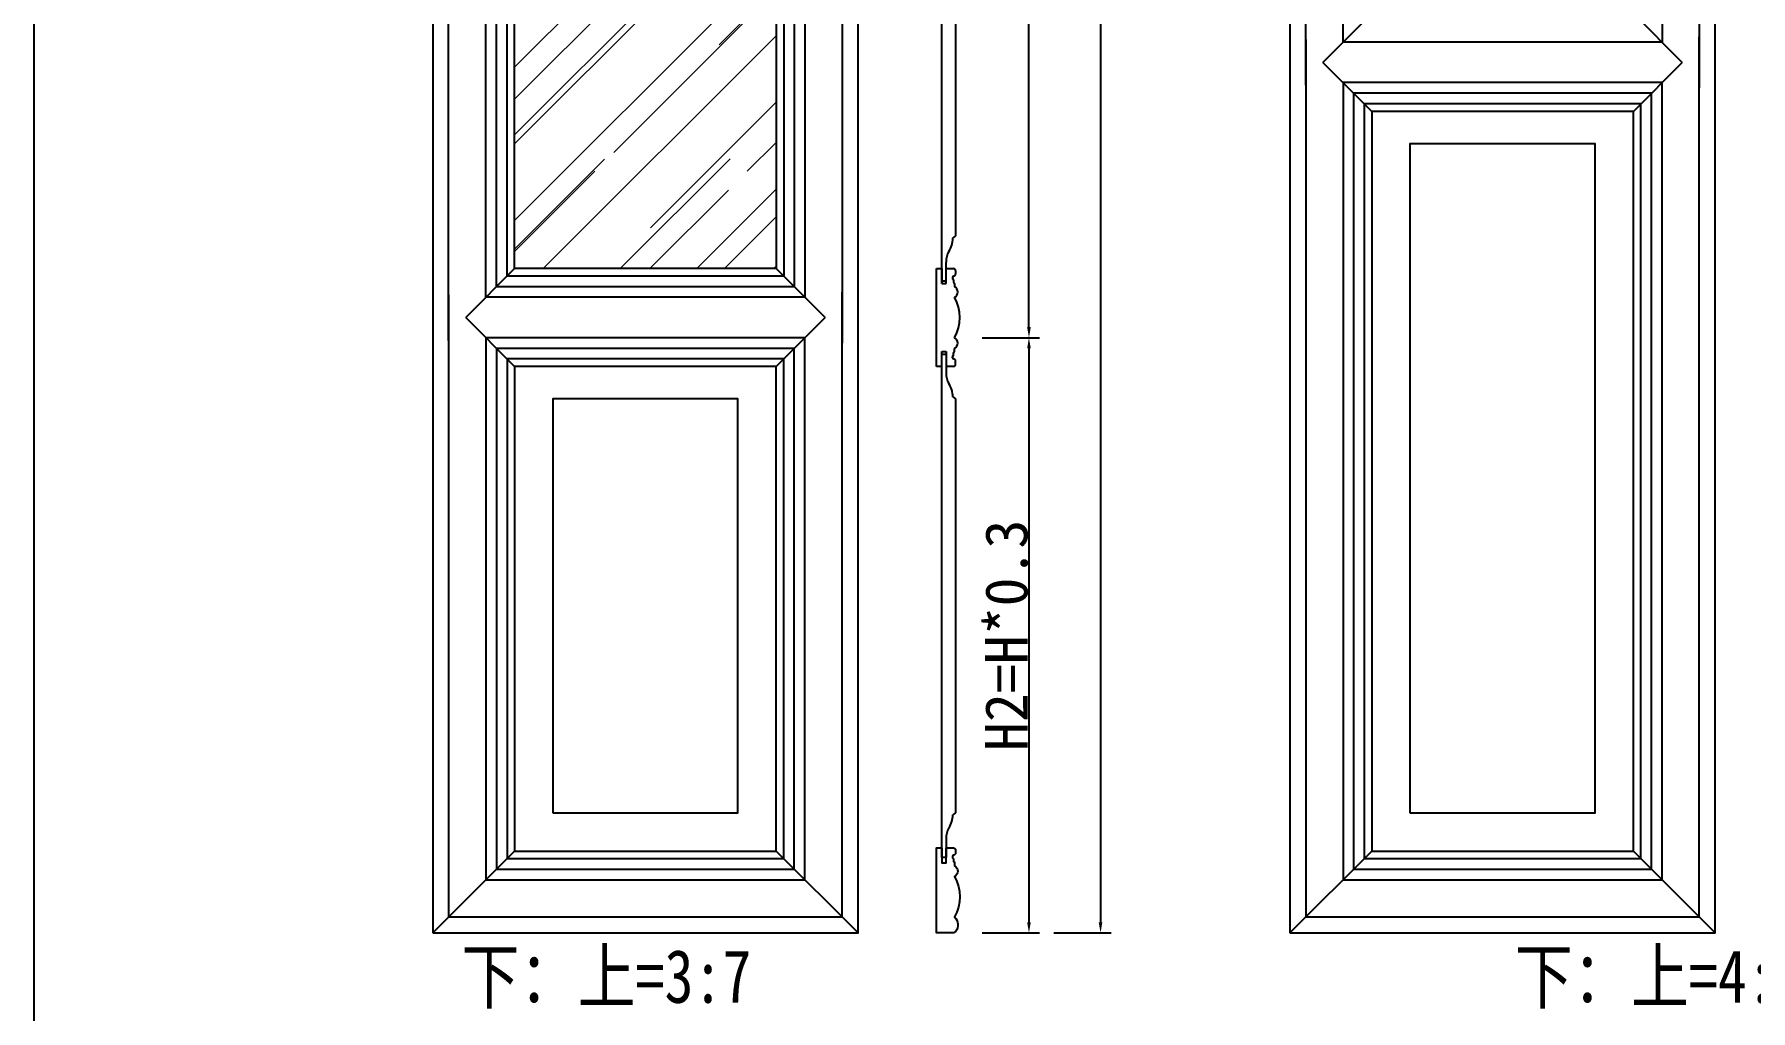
# Model space of a CAD drawing. Header units: millimetres. Extents: x 85186 to 129000, y -77269 to -36327.
# Drawn here: x 96758 to 98372, y -59946 to -59028 of the extents above; entities that cross this region are included whole.
import ezdxf

# ---------------------------------------------------------------- set-up
doc = ezdxf.new("R2010")
doc.units = ezdxf.units.MM
doc.layers.add('主色线', color=29, linetype='Continuous', lineweight=5)
doc.styles.get("Standard").update_dxf_attribs({"font": 'SimSun.ttf'})
doc.styles.add('ZB_宋体', font='SimSun.ttf')
doc.styles.add('宋体', font='SimSun.ttf', dxfattribs={"width": 0.8})
doc.dimstyles.new('客来福标注小', dxfattribs={"dimscale": 20, "dimtxt": 2, "dimasz": 0.5, "dimexe": 0.5, "dimexo": 0, "dimgap": 0.05, "dimtad": 1, "dimdec": 0, "dimzin": 0, "dimdsep": 46, "dimtxsty": 'Standard', "dimcen": 0, "dimclrd": 256, "dimclre": 256, "dimclrt": 256, "dimadec": 0, "dimazin": 0, "dimtfac": 1, "dimtdec": 0, "dimtofl": 0, "dimtmove": 1, "dimatfit": 3, "dimfxl": 2.2, "dimfxlon": 1, "dimtolj": 1, "dimtzin": 0, "dimarcsym": 0})

# ---------------------------------------------------------------- blocks, each defined once
blk = doc.blocks.new('*D3097')
at = {"lineweight": -2, "transparency": 16777216}
for p, q in [((97717, -57873.1), (97771, -57873.1)), ((97761, -57883.1), (97761, -59863.1)), ((97717, -59873.1), (97771, -59873.1))]:
    blk.add_line(p, q, dxfattribs=at)
at = {"transparency": 16777216}
for points in [[(97759.3, -57883.1), (97762.7, -57883.1), (97761, -57873.1)], [(97759.3, -59863.1), (97762.7, -59863.1), (97761, -59873.1)]]:
    blk.add_solid(points, dxfattribs=at)
at = {"layer": 'Defpoints', "color": 0, "transparency": 16777216}
for p in [(97650.5, -57873.1), (97650.5, -59873.1), (97761, -59873.1)]:
    blk.add_point(p, dxfattribs=at)
at = {"transparency": 16777216, "insert": (97740, -58873.1), "char_height": 40, "attachment_point": 5, "rotation": 90, "style": 'ZB_宋体'}
blk.add_mtext('\\A1;H', dxfattribs=at)
blk = doc.blocks.new('*D3098')
at = {"lineweight": -2, "transparency": 16777216}
for p, q in [((97649.7, -59313.1), (97703.7, -59313.1)), ((97693.7, -59323.1), (97693.7, -59863.1)), ((97649.7, -59873.1), (97703.7, -59873.1))]:
    blk.add_line(p, q, dxfattribs=at)
at = {"transparency": 16777216}
for points in [[(97692, -59323.1), (97695.4, -59323.1), (97693.7, -59313.1)], [(97692, -59863.1), (97695.4, -59863.1), (97693.7, -59873.1)]]:
    blk.add_solid(points, dxfattribs=at)
at = {"layer": 'Defpoints', "color": 0, "transparency": 16777216}
for p in [(97483, -59313.1), (97623.2, -59873.1), (97693.7, -59873.1)]:
    blk.add_point(p, dxfattribs=at)
at = {"transparency": 16777216, "insert": (97672.7, -59593.1), "char_height": 40, "attachment_point": 5, "rotation": 90, "style": 'ZB_宋体'}
blk.add_mtext('\\A1;H2=H*0.3', dxfattribs=at)
blk = doc.blocks.new('*D3099')
at = {"lineweight": -2, "transparency": 16777216}
for p, q in [((97649.7, -57873.1), (97703.7, -57873.1)), ((97693.7, -59303.1), (97693.7, -57883.1)), ((97649.7, -59313.1), (97703.7, -59313.1))]:
    blk.add_line(p, q, dxfattribs=at)
at = {"transparency": 16777216}
for points in [[(97692, -57883.1), (97695.4, -57883.1), (97693.7, -57873.1)], [(97692, -59303.1), (97695.4, -59303.1), (97693.7, -59313.1)]]:
    blk.add_solid(points, dxfattribs=at)
at = {"layer": 'Defpoints', "color": 0, "transparency": 16777216}
for p in [(97563.2, -57873.1), (97693.7, -57873.1), (97483, -59313.1)]:
    blk.add_point(p, dxfattribs=at)
at = {"transparency": 16777216, "insert": (97672.7, -58593.1), "char_height": 40, "attachment_point": 5, "rotation": 90, "style": 'ZB_宋体'}
blk.add_mtext('\\A1;H1=H*0.7', dxfattribs=at)

msp = doc.modelspace()

# ---------------------------------------------------------------- hatches: boundary and pattern name
at = {"layer": '主色线'}
h = msp.add_hatch(dxfattribs=at)
h.set_pattern_fill('AR-RROOF', color=4, scale=3, angle=45, style=0)
h.set_pattern_definition([(45, (-31503.9, -110031), (64.657844, 172.420918), [1143, -152.4, 381, -76.2]), (45, (-31459.18, -109932.4), (-125.54398, 17.78091), [228.6, -25.146, 457.2, -57.15]), (45, (-31522.756, -109958.26), (244.083361, 316.28462), [609.6, -106.68, 304.8, -76.2])])
h.paths.add_polyline_path([(97210.043, -57953.054), (97456.043, -57953.054), (97456.043, -59248.054), (97210.043, -59248.054)])

# ---------------------------------------------------------------- linework, layer by layer
for p, q in [((97148.043, -59315.555), (97148.043, -57888.054)), ((97518.043, -57888.054), (97518.043, -59318.057)), ((97953.993, -59075.555), (97953.993, -57888.054)), ((98323.993, -57888.054), (98323.993, -59078.057)), ((97611.735, -59262.054), (97611.735, -57944.054)), ((97624.735, -57986.049), (97624.735, -59217.56)), ((97953.993, -59032.553), (97953.993, -59858.054)), ((98323.993, -59858.054), (98323.993, -59030.051)), ((97622.235, -59219.435), (97624.735, -59217.56)), ((97615.735, -59259.555), (97615.735, -59241.863)), ((97606.735, -59340.054), (97606.735, -59248.054)), ((97606.735, -59248.054), (97611.735, -59248.054)), ((97611.735, -59248.054), (97611.735, -59262.054)), ((97611.735, -59259.555), (97615.735, -59259.555)), ((97615.735, -59262.054), (97615.735, -59248.054)), ((97615.735, -59248.054), (97622.735, -59248.054)), ((97621.735, -59256.054), (97621.735, -59257.054)), ((97622.735, -59258.786), (97622.735, -59261.054)), ((97622.735, -59261.054), (97622.735, -59261.054)), ((97624.735, -59250.054), (97624.735, -59253.054)), ((97148.043, -59272.553), (97148.043, -59858.054)), ((97518.043, -59858.054), (97518.043, -59270.051)), ((97611.735, -59262.054), (97615.735, -59262.054)), ((97623.735, -59262.054), (97623.735, -59265.054)), ((97623.735, -59326.054), (97623.735, -59323.054)), ((97611.735, -59340.054), (97606.735, -59340.054)), ((97611.735, -59340.054), (97606.735, -59340.054)), ((97611.735, -59802.054), (97611.735, -59326.054)), ((97611.735, -59340.054), (97611.735, -59326.054)), ((97611.735, -59326.054), (97615.735, -59326.054)), ((97611.735, -59328.553), (97615.735, -59328.553)), ((97615.735, -59326.054), (97615.735, -59340.054)), ((97615.735, -59328.553), (97615.735, -59346.245)), ((97621.029, -59340.054), (97615.735, -59340.054)), ((97622.735, -59340.054), (97615.735, -59340.054)), ((97621.735, -59332.054), (97621.735, -59331.054)), ((97622.735, -59329.322), (97622.735, -59327.054)), ((97622.735, -59327.054), (97622.735, -59327.054)), ((97624.735, -59338.054), (97624.735, -59335.054)), ((97622.235, -59368.673), (97624.735, -59370.548)), ((97624.735, -59370.548), (97624.735, -59760.059)), ((97624.735, -59760.059), (97622.235, -59761.934)), ((97615.735, -59784.362), (97615.735, -59802.054)), ((97615.735, -59802.054), (97611.735, -59802.054)), ((97148.043, -59858.054), (97518.043, -59858.054)), ((97953.993, -59858.054), (98323.993, -59858.054))]:
    msp.add_line(p, q)
at = {"color": 0}
msp.add_lwpolyline([(96758.453, -57733.629), (99775.552, -57733.629), (99775.552, -60622.323), (96758.453, -60622.323)], close=True, dxfattribs=at)
at = {"color": 2}
for points in [[(97133.043, -59873.054), (97533.043, -59873.054), (97533.043, -57873.054), (97133.043, -57873.054)], [(97938.993, -59873.054), (98338.993, -59873.054), (98338.993, -57873.054), (97938.993, -57873.054)]]:
    msp.add_lwpolyline(points, close=True, dxfattribs=at)
for points in [[(97133.043, -59873.054), (97533.043, -59873.054), (97533.043, -57873.054), (97133.043, -57873.054)], [(97938.993, -59873.054), (98338.993, -59873.054), (98338.993, -57873.054), (97938.993, -57873.054)], [(97183.043, -57923.054), (97483.043, -57923.054), (97483.043, -59275.054), (97183.043, -59275.054)], [(97193.043, -57933.054), (97473.043, -57933.054), (97473.043, -59265.054), (97193.043, -59265.054)], [(97988.993, -57923.054), (98288.993, -57923.054), (98288.993, -59035.054), (97988.993, -59035.054)], [(97203.033, -57946.044), (97463.054, -57946.044), (97463.054, -59255.065), (97203.033, -59255.065)], [(97210.043, -57953.054), (97456.043, -57953.054), (97456.043, -59248.054), (97210.043, -59248.054)], [(97988.993, -59823.054), (98288.993, -59823.054), (98288.993, -59073.054), (97988.993, -59073.054)], [(97998.993, -59813.054), (98278.993, -59813.054), (98278.993, -59083.054), (97998.993, -59083.054)], [(98008.983, -59803.065), (98269.004, -59803.065), (98269.004, -59093.044), (98008.983, -59093.044)], [(98015.993, -59796.054), (98261.993, -59796.054), (98261.993, -59100.054), (98015.993, -59100.054)], [(98051.988, -59760.059), (98225.998, -59760.059), (98225.998, -59130.548), (98051.988, -59130.548)], [(97183.043, -59823.054), (97483.043, -59823.054), (97483.043, -59313.054), (97183.043, -59313.054)], [(97193.043, -59813.054), (97473.043, -59813.054), (97473.043, -59323.054), (97193.043, -59323.054)], [(97203.033, -59803.065), (97463.054, -59803.065), (97463.054, -59333.044), (97203.033, -59333.044)], [(97210.043, -59796.054), (97456.043, -59796.054), (97456.043, -59340.054), (97210.043, -59340.054)], [(97246.038, -59760.059), (97420.048, -59760.059), (97420.048, -59370.548), (97246.038, -59370.548)]]:
    msp.add_lwpolyline(points, close=True)
at = {"color": 250}
for points in [[(98015.993, -59008.054), (97969.993, -59054.054)], [(98261.993, -59008.054), (98307.993, -59054.054)], [(98015.993, -59100.054), (97969.993, -59054.054)], [(98261.993, -59100.054), (98307.993, -59054.054)], [(97210.043, -59248.054), (97164.043, -59294.054)], [(97456.043, -59248.054), (97502.043, -59294.054)], [(97210.043, -59340.054), (97164.043, -59294.054)], [(97456.043, -59340.054), (97502.043, -59294.054)], [(97210.043, -59796.054), (97133.043, -59873.054)], [(97533.043, -59873.054), (97456.043, -59796.054)], [(98015.993, -59796.054), (97938.993, -59873.054)], [(98338.993, -59873.054), (98261.993, -59796.054)]]:
    msp.add_lwpolyline(points, dxfattribs=at)
msp.add_lwpolyline([(97621.029, -59873.054), (97606.735, -59873.054), (97606.735, -59793.054), (97611.735, -59793.054), (97611.735, -59807.054), (97615.735, -59807.054), (97615.735, -59793.054), (97622.735, -59793.054, -0.41421356), (97624.735, -59795.054), (97624.735, -59798.054, -0.41421356), (97622.735, -59800.054, 0.41421356), (97621.735, -59801.054), (97621.735, -59802.054, 0.26794919), (97622.235, -59802.92, -0.26794919), (97622.735, -59803.786), (97622.735, -59806.054), (97622.735, -59806.054, -0.41421356), (97623.735, -59807.054), (97623.735, -59810.054, -0.59959754), (97623.735, -59820.054, -0.26315789), (97623.735, -59858.054, -0.35608131), (97624.784, -59871.767, -0.24551648), (97622.322, -59873.054), (97606.735, -59873.054)], format="xyb")
for points in [[(97622.735, -59800.054), (97622.735, -59800.054)], [(97622.735, -59803.054), (97622.735, -59803.054)]]:
    msp.add_lwpolyline(points)
for centre, radius, start, end in [((97596.87, -59218.439), 25.384, 328.054638, 357.751105), ((97635.735, -59241.863), 20, 150.024865, 180), ((97622.735, -59256.054), 1, 90, 180), ((97622.735, -59257.054), 1, 180, 240), ((97621.735, -59258.786), 1, 0, 60), ((97622.735, -59250.054), 2, 360, 90), ((97622.735, -59253.054), 2, 270, 0), ((97622.735, -59262.054), 1, 0, 90), ((97621.064, -59270.054), 5.668, 298.106403, 61.893597), ((97590.135, -59294.054), 38.6, 330.512874, 29.487126), ((97621.064, -59318.054), 5.668, 298.106403, 61.893597), ((97622.735, -59331.054), 1, 120, 180), ((97622.735, -59332.054), 1, 180, 270), ((97621.735, -59329.322), 1, 300, 360), ((97622.735, -59326.054), 1, 270, 0), ((97622.735, -59335.054), 2, 0, 90), ((97622.735, -59338.054), 2, 270, 0), ((97635.735, -59346.245), 20, 180, 209.975135), ((97596.87, -59369.669), 25.384, 2.248895, 31.945362), ((97635.735, -59784.362), 20, 150.024865, 180), ((97596.87, -59760.938), 25.384, 328.054638, 357.751105)]:
    msp.add_arc(centre, radius, start, end)

# ---------------------------------------------------------------- texts
at = {"color": 0, "char_height": 50, "width": 365.74022, "attachment_point": 1, "style": '宋体'}
for s, insert in [('下：上=3:7', (97160.176, -59888.88)), ('下：上=4:6', (98150.616, -59888.88))]:
    msp.add_mtext(s, dxfattribs=dict(at, insert=insert))

# ---------------------------------------------------------------- dimensions: what is measured, and where the dimension line sits
at = {"color": 0}
for base, p1, p2, text, picture, middle in [((97693.706, -57873.054), (97483.043, -59313.054), (97563.191, -57873.054), 'H1=H*0.7', '*D3099', (97672.706, -58593.054)), ((97760.989, -59873.054), (97650.508, -57873.054), (97650.508, -59873.054), 'H', '*D3097', (97739.989, -58873.054)), ((97693.706, -59873.054), (97483.043, -59313.054), (97623.191, -59873.054), 'H2=H*0.3', '*D3098', (97672.706, -59593.054))]:
    dim = msp.add_linear_dim(base=base, p1=p1, p2=p2, angle=90, text=text, dimstyle='客来福标注小', override={"dimtxsty": 'ZB_宋体'}, dxfattribs=at)
    dim.commit()
    dim.dimension.update_dxf_attribs({"geometry": picture, "text_midpoint": middle})

doc.saveas('drawing.dxf')
